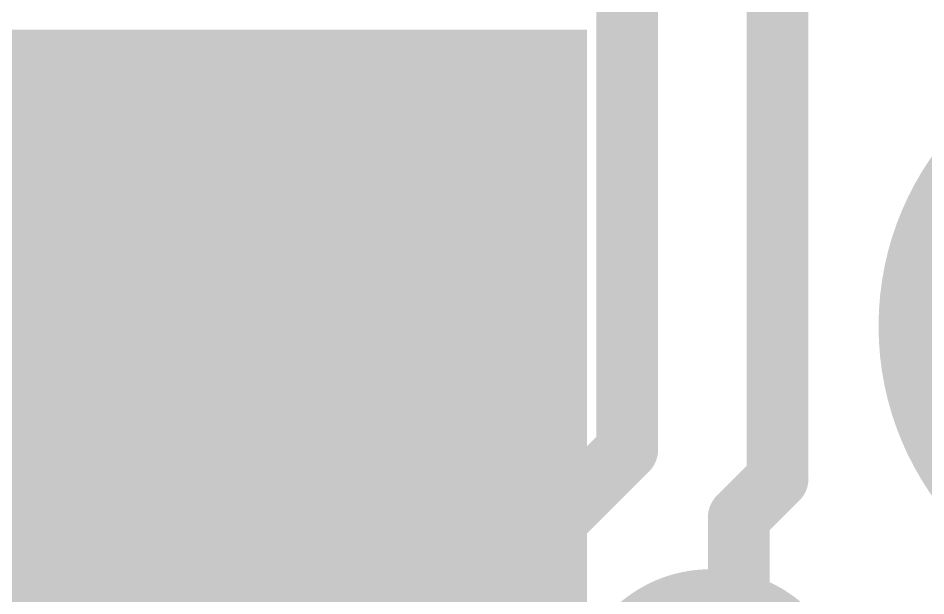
# Model space of a CAD drawing. Header units: inches. Extents: x 22 to 371, y 55 to 284.
# Drawn here: x 58.221 to 60.828, y 175.899 to 177.559 of the extents above; entities that cross this region are included whole.
import ezdxf

# ---------------------------------------------------------------- set-up
doc = ezdxf.new("R2010")
doc.units = ezdxf.units.IN
for name, color, linetype in [('Bottom Layer', 5, 'Continuous'), ('Bottom Solder', 6, 'Continuous'), ('Drill Drawing', 1, 'Continuous'), ('Layer 1', 16, 'Continuous'), ('Layer 2', 76, 'Continuous'), ('Multi-Layer', 9, 'Continuous'), ('Pad Holes', 156, 'Continuous'), ('Top Layer', 1, 'Continuous'), ('Top Solder', 216, 'Continuous')]:
    doc.layers.add(name, color=color, linetype=linetype)

# ---------------------------------------------------------------- blocks, each defined once
blk = doc.blocks.new('HDR1X2__323')
at = {"layer": 'Bottom Layer'}
blk.add_hatch(color=5, dxfattribs=at).paths.add_polyline_path([(-0.75, 0.75), (0.75, 0.75), (0.75, -0.75), (-0.75, -0.75)])
h = blk.add_hatch(color=5, dxfattribs=at)
edge = h.paths.add_edge_path()
edge.add_arc((2.54, 0), 0.75, 0, 360)
at = {"layer": 'Bottom Solder'}
blk.add_hatch(color=6, dxfattribs=at).paths.add_polyline_path([(-0.8516, 0.8516), (0.8516, 0.8516), (0.8516, -0.8516), (-0.8516, -0.8516)])
h = blk.add_hatch(color=6, dxfattribs=at)
edge = h.paths.add_edge_path()
edge.add_arc((2.54, 0), 0.8516, 0, 360)
at = {"layer": 'Layer 1'}
blk.add_hatch(color=16, dxfattribs=at).paths.add_polyline_path([(-0.75, 0.75), (0.75, 0.75), (0.75, -0.75), (-0.75, -0.75)])
h = blk.add_hatch(color=16, dxfattribs=at)
edge = h.paths.add_edge_path()
edge.add_arc((2.54, 0), 0.75, 0, 360)
at = {"layer": 'Layer 2'}
blk.add_hatch(color=76, dxfattribs=at).paths.add_polyline_path([(-0.75, 0.75), (0.75, 0.75), (0.75, -0.75), (-0.75, -0.75)])
h = blk.add_hatch(color=76, dxfattribs=at)
edge = h.paths.add_edge_path()
edge.add_arc((2.54, 0), 0.75, 0, 360)
at = {"layer": 'Multi-Layer'}
blk.add_hatch(color=9, dxfattribs=at).paths.add_polyline_path([(-0.75, 0.75), (0.75, 0.75), (0.75, -0.75), (-0.75, -0.75)])
h = blk.add_hatch(color=9, dxfattribs=at)
edge = h.paths.add_edge_path()
edge.add_arc((2.54, 0), 0.75, 0, 360)
at = {"layer": 'Pad Holes'}
h = blk.add_hatch(color=7, dxfattribs=at)
edge = h.paths.add_edge_path()
edge.add_arc((0, 0), 0.45, 0, 360)
at = {"layer": 'Top Layer'}
blk.add_hatch(color=1, dxfattribs=at).paths.add_polyline_path([(-0.75, 0.75), (0.75, 0.75), (0.75, -0.75), (-0.75, -0.75)])
h = blk.add_hatch(color=1, dxfattribs=at)
edge = h.paths.add_edge_path()
edge.add_arc((2.54, 0), 0.75, 0, 360)
at = {"layer": 'Top Solder'}
blk.add_hatch(color=216, dxfattribs=at).paths.add_polyline_path([(-0.8516, 0.8516), (0.8516, 0.8516), (0.8516, -0.8516), (-0.8516, -0.8516)])
h = blk.add_hatch(color=216, dxfattribs=at)
edge = h.paths.add_edge_path()
edge.add_arc((2.54, 0), 0.8516, 0, 360)

msp = doc.modelspace()

# ---------------------------------------------------------------- hatches: boundary and pattern name
at = {"layer": 'Bottom Solder'}
h = msp.add_hatch(color=6, dxfattribs=at)
edge = h.paths.add_edge_path()
edge.add_arc((60.2099, 175.574), 0.4016, 0, 360)
at = {"layer": 'Top Solder'}
h = msp.add_hatch(color=216, dxfattribs=at)
edge = h.paths.add_edge_path()
edge.add_arc((60.2099, 175.574), 0.4016, 0, 360)

# ---------------------------------------------------------------- linework, layer by layer
at = {"layer": 'Bottom Layer'}
for points in [[(60.4018, 176.2357, 0.1778, 0.1778, 0), (60.4018, 178.0995, 0.1778, 0.1778, 0)], [(59.97, 176.3191, 0.1778, 0.1778, 0), (59.97, 177.9207, 0.1778, 0.1778, 0)], [(59.0034, 176.6742, 0.1778, 0.1778, 0), (59.0693, 176.6084, 0.1778, 0.1778, 0)], [(59.0693, 176.6084, 0.1778, 0.1778, 0), (59.5504, 176.1272, 0.1778, 0.1778, 0)], [(59.0693, 176.6084, 0.1778, 0.1778, 0), (59.5896, 176.6084, 0.1778, 0.1778, 0)], [(59.5896, 176.2988, 0.1778, 0.1778, 0), (59.5896, 176.5993, 0.1778, 0.1778, 0)], [(59.7781, 176.1272, 0.1778, 0.1778, 0), (59.97, 176.3191, 0.1778, 0.1778, 0)], [(60.2907, 176.1246, 0.1778, 0.1778, 0), (60.4018, 176.2357, 0.1778, 0.1778, 0)], [(59.5504, 176.1272, 0.1778, 0.1778, 0), (59.7781, 176.1272, 0.1778, 0.1778, 0)], [(60.2907, 175.6547, 0.1778, 0.1778, 0), (60.2907, 176.1246, 0.1778, 0.1778, 0)]]:
    msp.add_lwpolyline(points, format="xyseb", dxfattribs=at)
for points in [[(58.959, 176.6742, 0.0889, 0.0889, 1), (59.0479, 176.6742, 0.0889, 0.0889, 1)], [(59.0248, 176.6084, 0.0889, 0.0889, 1), (59.1137, 176.6084, 0.0889, 0.0889, 1)], [(59.0248, 176.6084, 0.0889, 0.0889, 1), (59.1137, 176.6084, 0.0889, 0.0889, 1)], [(59.0248, 176.6084, 0.0889, 0.0889, 1), (59.1137, 176.6084, 0.0889, 0.0889, 1)], [(59.5452, 176.6084, 0.0889, 0.0889, 1), (59.6341, 176.6084, 0.0889, 0.0889, 1)], [(59.5452, 176.5993, 0.0889, 0.0889, 1), (59.6341, 176.5993, 0.0889, 0.0889, 1)], [(59.5452, 176.2988, 0.0889, 0.0889, 1), (59.6341, 176.2988, 0.0889, 0.0889, 1)], [(59.9256, 176.3191, 0.0889, 0.0889, 1), (60.0145, 176.3191, 0.0889, 0.0889, 1)], [(59.9256, 176.3191, 0.0889, 0.0889, 1), (60.0145, 176.3191, 0.0889, 0.0889, 1)], [(60.3574, 176.2357, 0.0889, 0.0889, 1), (60.4463, 176.2357, 0.0889, 0.0889, 1)], [(60.3574, 176.2357, 0.0889, 0.0889, 1), (60.4463, 176.2357, 0.0889, 0.0889, 1)], [(59.506, 176.1272, 0.0889, 0.0889, 1), (59.5949, 176.1272, 0.0889, 0.0889, 1)], [(59.506, 176.1272, 0.0889, 0.0889, 1), (59.5949, 176.1272, 0.0889, 0.0889, 1)], [(59.7337, 176.1272, 0.0889, 0.0889, 1), (59.8226, 176.1272, 0.0889, 0.0889, 1)], [(59.7337, 176.1272, 0.0889, 0.0889, 1), (59.8226, 176.1272, 0.0889, 0.0889, 1)], [(60.2463, 176.1246, 0.0889, 0.0889, 1), (60.3352, 176.1246, 0.0889, 0.0889, 1)], [(60.2463, 176.1246, 0.0889, 0.0889, 1), (60.3352, 176.1246, 0.0889, 0.0889, 1)]]:
    msp.add_lwpolyline(points, format="xyseb", close=True, dxfattribs=at)
at = {"layer": 'Drill Drawing'}
for points in [[(58.8764, 176.8012, 0.0508, 0.0508, 0), (59.0034, 176.9282, 0.0508, 0.0508, 0)], [(59.0034, 176.9282, 0.0508, 0.0508, 0), (59.1304, 176.8012, 0.0508, 0.0508, 0)], [(58.7494, 176.8012, 0.0508, 0.0508, 0), (58.8764, 176.6742, 0.0508, 0.0508, 0)], [(58.7494, 176.8012, 0.0508, 0.0508, 0), (58.8764, 176.8012, 0.0508, 0.0508, 0)], [(59.1304, 176.8012, 0.0508, 0.0508, 0), (59.2574, 176.8012, 0.0508, 0.0508, 0)], [(59.1304, 176.6742, 0.0508, 0.0508, 0), (59.2574, 176.8012, 0.0508, 0.0508, 0)], [(58.7494, 176.5472, 0.0508, 0.0508, 0), (58.8764, 176.6742, 0.0508, 0.0508, 0)], [(59.1304, 176.6742, 0.0508, 0.0508, 0), (59.2574, 176.5472, 0.0508, 0.0508, 0)], [(58.7494, 176.5472, 0.0508, 0.0508, 0), (58.8764, 176.5472, 0.0508, 0.0508, 0)], [(58.8764, 176.5472, 0.0508, 0.0508, 0), (59.0034, 176.4202, 0.0508, 0.0508, 0)], [(59.0034, 176.4202, 0.0508, 0.0508, 0), (59.1304, 176.5472, 0.0508, 0.0508, 0)], [(59.1304, 176.5472, 0.0508, 0.0508, 0), (59.2574, 176.5472, 0.0508, 0.0508, 0)]]:
    msp.add_lwpolyline(points, format="xyseb", dxfattribs=at)
for points in [[(58.9907, 176.9282, 0.0254, 0.0254, 1), (59.0161, 176.9282, 0.0254, 0.0254, 1)], [(58.9907, 176.9282, 0.0254, 0.0254, 1), (59.0161, 176.9282, 0.0254, 0.0254, 1)], [(58.7367, 176.8012, 0.0254, 0.0254, 1), (58.7621, 176.8012, 0.0254, 0.0254, 1)], [(58.7367, 176.8012, 0.0254, 0.0254, 1), (58.7621, 176.8012, 0.0254, 0.0254, 1)], [(58.8637, 176.8012, 0.0254, 0.0254, 1), (58.8891, 176.8012, 0.0254, 0.0254, 1)], [(58.8637, 176.8012, 0.0254, 0.0254, 1), (58.8891, 176.8012, 0.0254, 0.0254, 1)], [(59.1177, 176.8012, 0.0254, 0.0254, 1), (59.1431, 176.8012, 0.0254, 0.0254, 1)], [(59.1177, 176.8012, 0.0254, 0.0254, 1), (59.1431, 176.8012, 0.0254, 0.0254, 1)], [(59.2447, 176.8012, 0.0254, 0.0254, 1), (59.2701, 176.8012, 0.0254, 0.0254, 1)], [(59.2447, 176.8012, 0.0254, 0.0254, 1), (59.2701, 176.8012, 0.0254, 0.0254, 1)], [(58.8637, 176.6742, 0.0254, 0.0254, 1), (58.8891, 176.6742, 0.0254, 0.0254, 1)], [(58.8637, 176.6742, 0.0254, 0.0254, 1), (58.8891, 176.6742, 0.0254, 0.0254, 1)], [(59.1177, 176.6742, 0.0254, 0.0254, 1), (59.1431, 176.6742, 0.0254, 0.0254, 1)], [(59.1177, 176.6742, 0.0254, 0.0254, 1), (59.1431, 176.6742, 0.0254, 0.0254, 1)], [(58.7367, 176.5472, 0.0254, 0.0254, 1), (58.7621, 176.5472, 0.0254, 0.0254, 1)], [(58.7367, 176.5472, 0.0254, 0.0254, 1), (58.7621, 176.5472, 0.0254, 0.0254, 1)], [(58.8637, 176.5472, 0.0254, 0.0254, 1), (58.8891, 176.5472, 0.0254, 0.0254, 1)], [(58.8637, 176.5472, 0.0254, 0.0254, 1), (58.8891, 176.5472, 0.0254, 0.0254, 1)], [(59.1177, 176.5472, 0.0254, 0.0254, 1), (59.1431, 176.5472, 0.0254, 0.0254, 1)], [(59.1177, 176.5472, 0.0254, 0.0254, 1), (59.1431, 176.5472, 0.0254, 0.0254, 1)], [(59.2447, 176.5472, 0.0254, 0.0254, 1), (59.2701, 176.5472, 0.0254, 0.0254, 1)], [(59.2447, 176.5472, 0.0254, 0.0254, 1), (59.2701, 176.5472, 0.0254, 0.0254, 1)], [(58.9907, 176.4202, 0.0254, 0.0254, 1), (59.0161, 176.4202, 0.0254, 0.0254, 1)], [(58.9907, 176.4202, 0.0254, 0.0254, 1), (59.0161, 176.4202, 0.0254, 0.0254, 1)]]:
    msp.add_lwpolyline(points, format="xyseb", close=True, dxfattribs=at)
at = {"layer": 'Top Layer'}
for points in [[(59.0034, 176.6742, 0.1778, 0.1778, 0), (59.2047, 176.4729, 0.1778, 0.1778, 0)], [(59.2047, 175.7617, 0.1778, 0.1778, 0), (59.2047, 176.4729, 0.1778, 0.1778, 0)]]:
    msp.add_lwpolyline(points, format="xyseb", dxfattribs=at)
for points in [[(58.959, 176.6742, 0.0889, 0.0889, 1), (59.0479, 176.6742, 0.0889, 0.0889, 1)], [(59.1603, 176.4729, 0.0889, 0.0889, 1), (59.2492, 176.4729, 0.0889, 0.0889, 1)], [(59.1603, 176.4729, 0.0889, 0.0889, 1), (59.2492, 176.4729, 0.0889, 0.0889, 1)]]:
    msp.add_lwpolyline(points, format="xyseb", close=True, dxfattribs=at)

# ---------------------------------------------------------------- block references
msp.add_blockref('HDR1X2__323', (59.0035, 176.6742))

doc.saveas('drawing.dxf')
